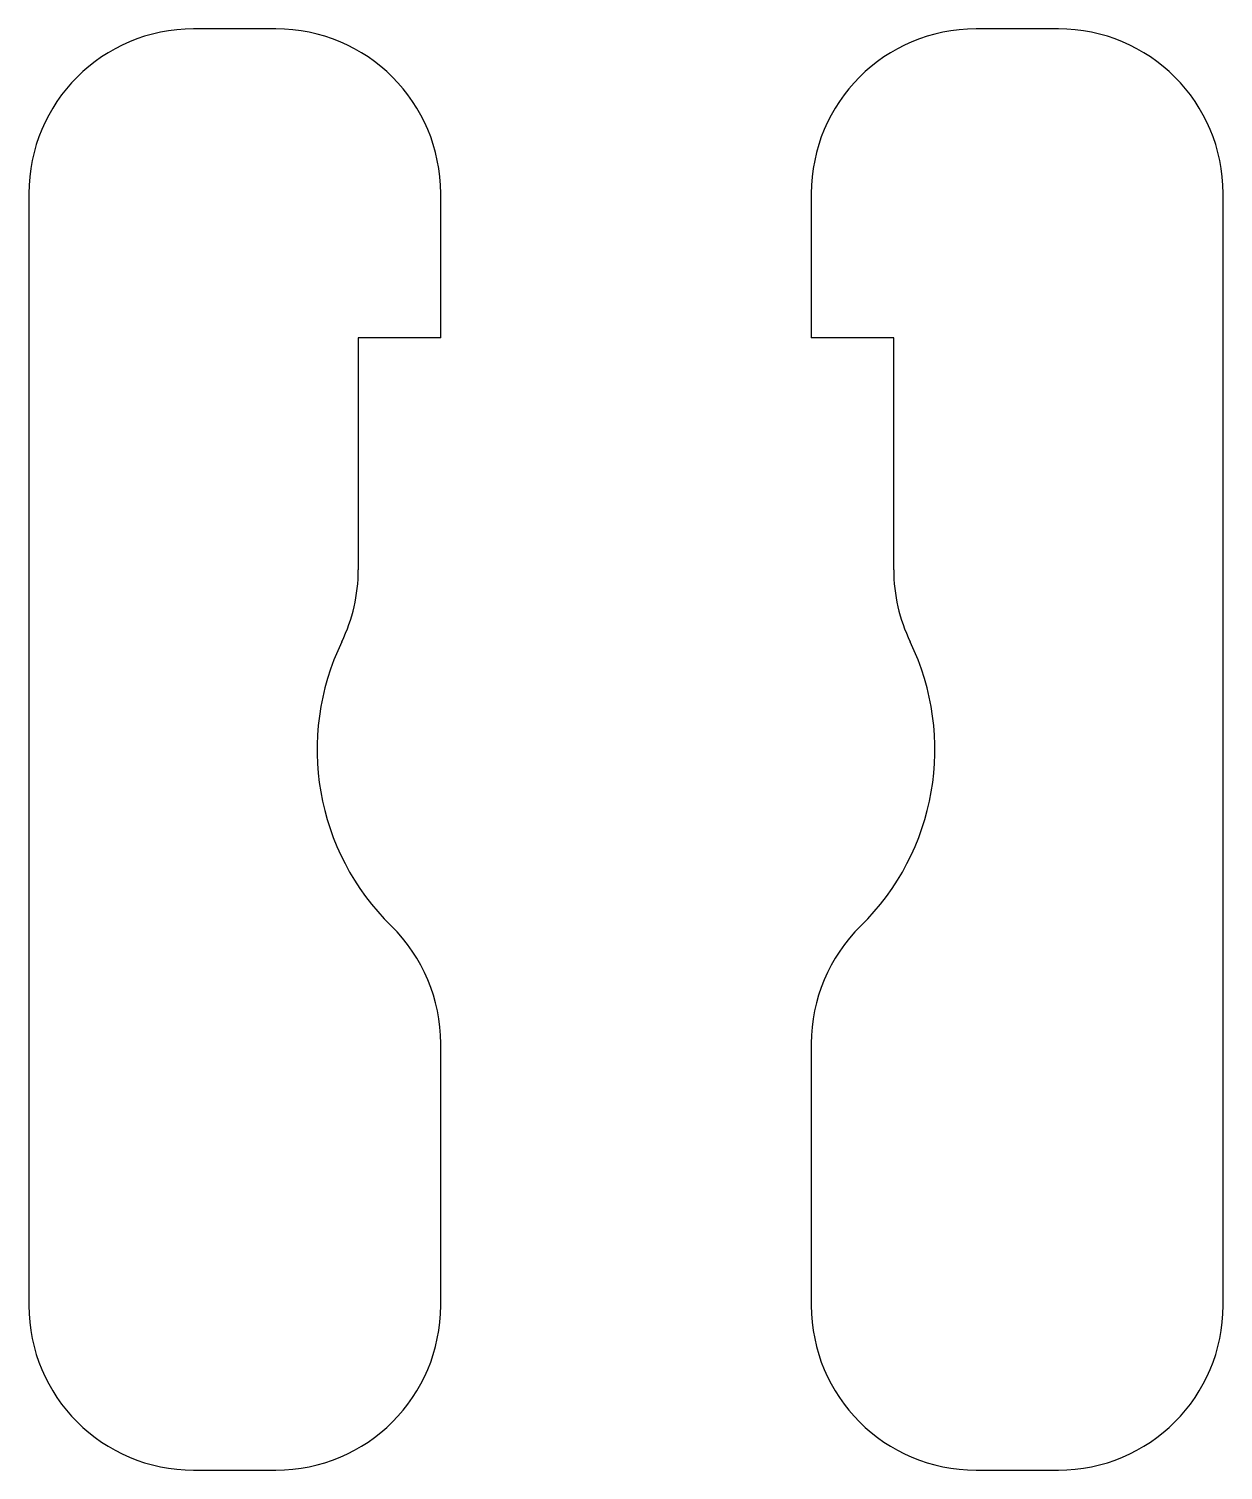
# Model space of a CAD drawing. Header units: millimetres. Extents: x -12 to 17, y 34.5 to 69.5.
import ezdxf

# ---------------------------------------------------------------- set-up
doc = ezdxf.new("R2010")
doc.units = ezdxf.units.MM

msp = doc.modelspace()

# ---------------------------------------------------------------- linework, layer by layer
for p, q in [((-6, 69.5), (-8, 69.5)), ((13, 69.5), (11, 69.5)), ((-12, 65.5), (-12, 38.5)), ((-2, 62), (-2, 65.5)), ((7, 65.5), (7, 62)), ((17, 38.5), (17, 65.5)), ((-2, 62), (-4, 62)), ((-4, 62), (-4, 56.359)), ((9, 62), (7, 62)), ((9, 56.359), (9, 62)), ((-2, 38.5), (-2, 44.859)), ((7, 44.859), (7, 38.5)), ((-8, 34.5), (-6, 34.5)), ((11, 34.5), (13, 34.5))]:
    msp.add_line(p, q)
for centre, radius, start, end in [((-8, 65.5), 4, 90, 180), ((-6, 65.5), 4, 0, 90), ((11, 65.5), 4, 90, 180), ((13, 65.5), 4, 0, 90), ((-8, 56.359), 4, 334.1581, 0), ((13, 56.359), 4, 180, 205.8419), ((1, 52), 6, 154.1581, 225.573), ((4, 52), 6, 314.427, 25.8419), ((-6, 44.859), 4, 0, 45.573), ((11, 44.859), 4, 134.427, 180), ((-8, 38.5), 4, 180, 270), ((-6, 38.5), 4, 270, 0), ((11, 38.5), 4, 180, 270), ((13, 38.5), 4, 270, 0)]:
    msp.add_arc(centre, radius, start, end)

doc.saveas('drawing.dxf')
